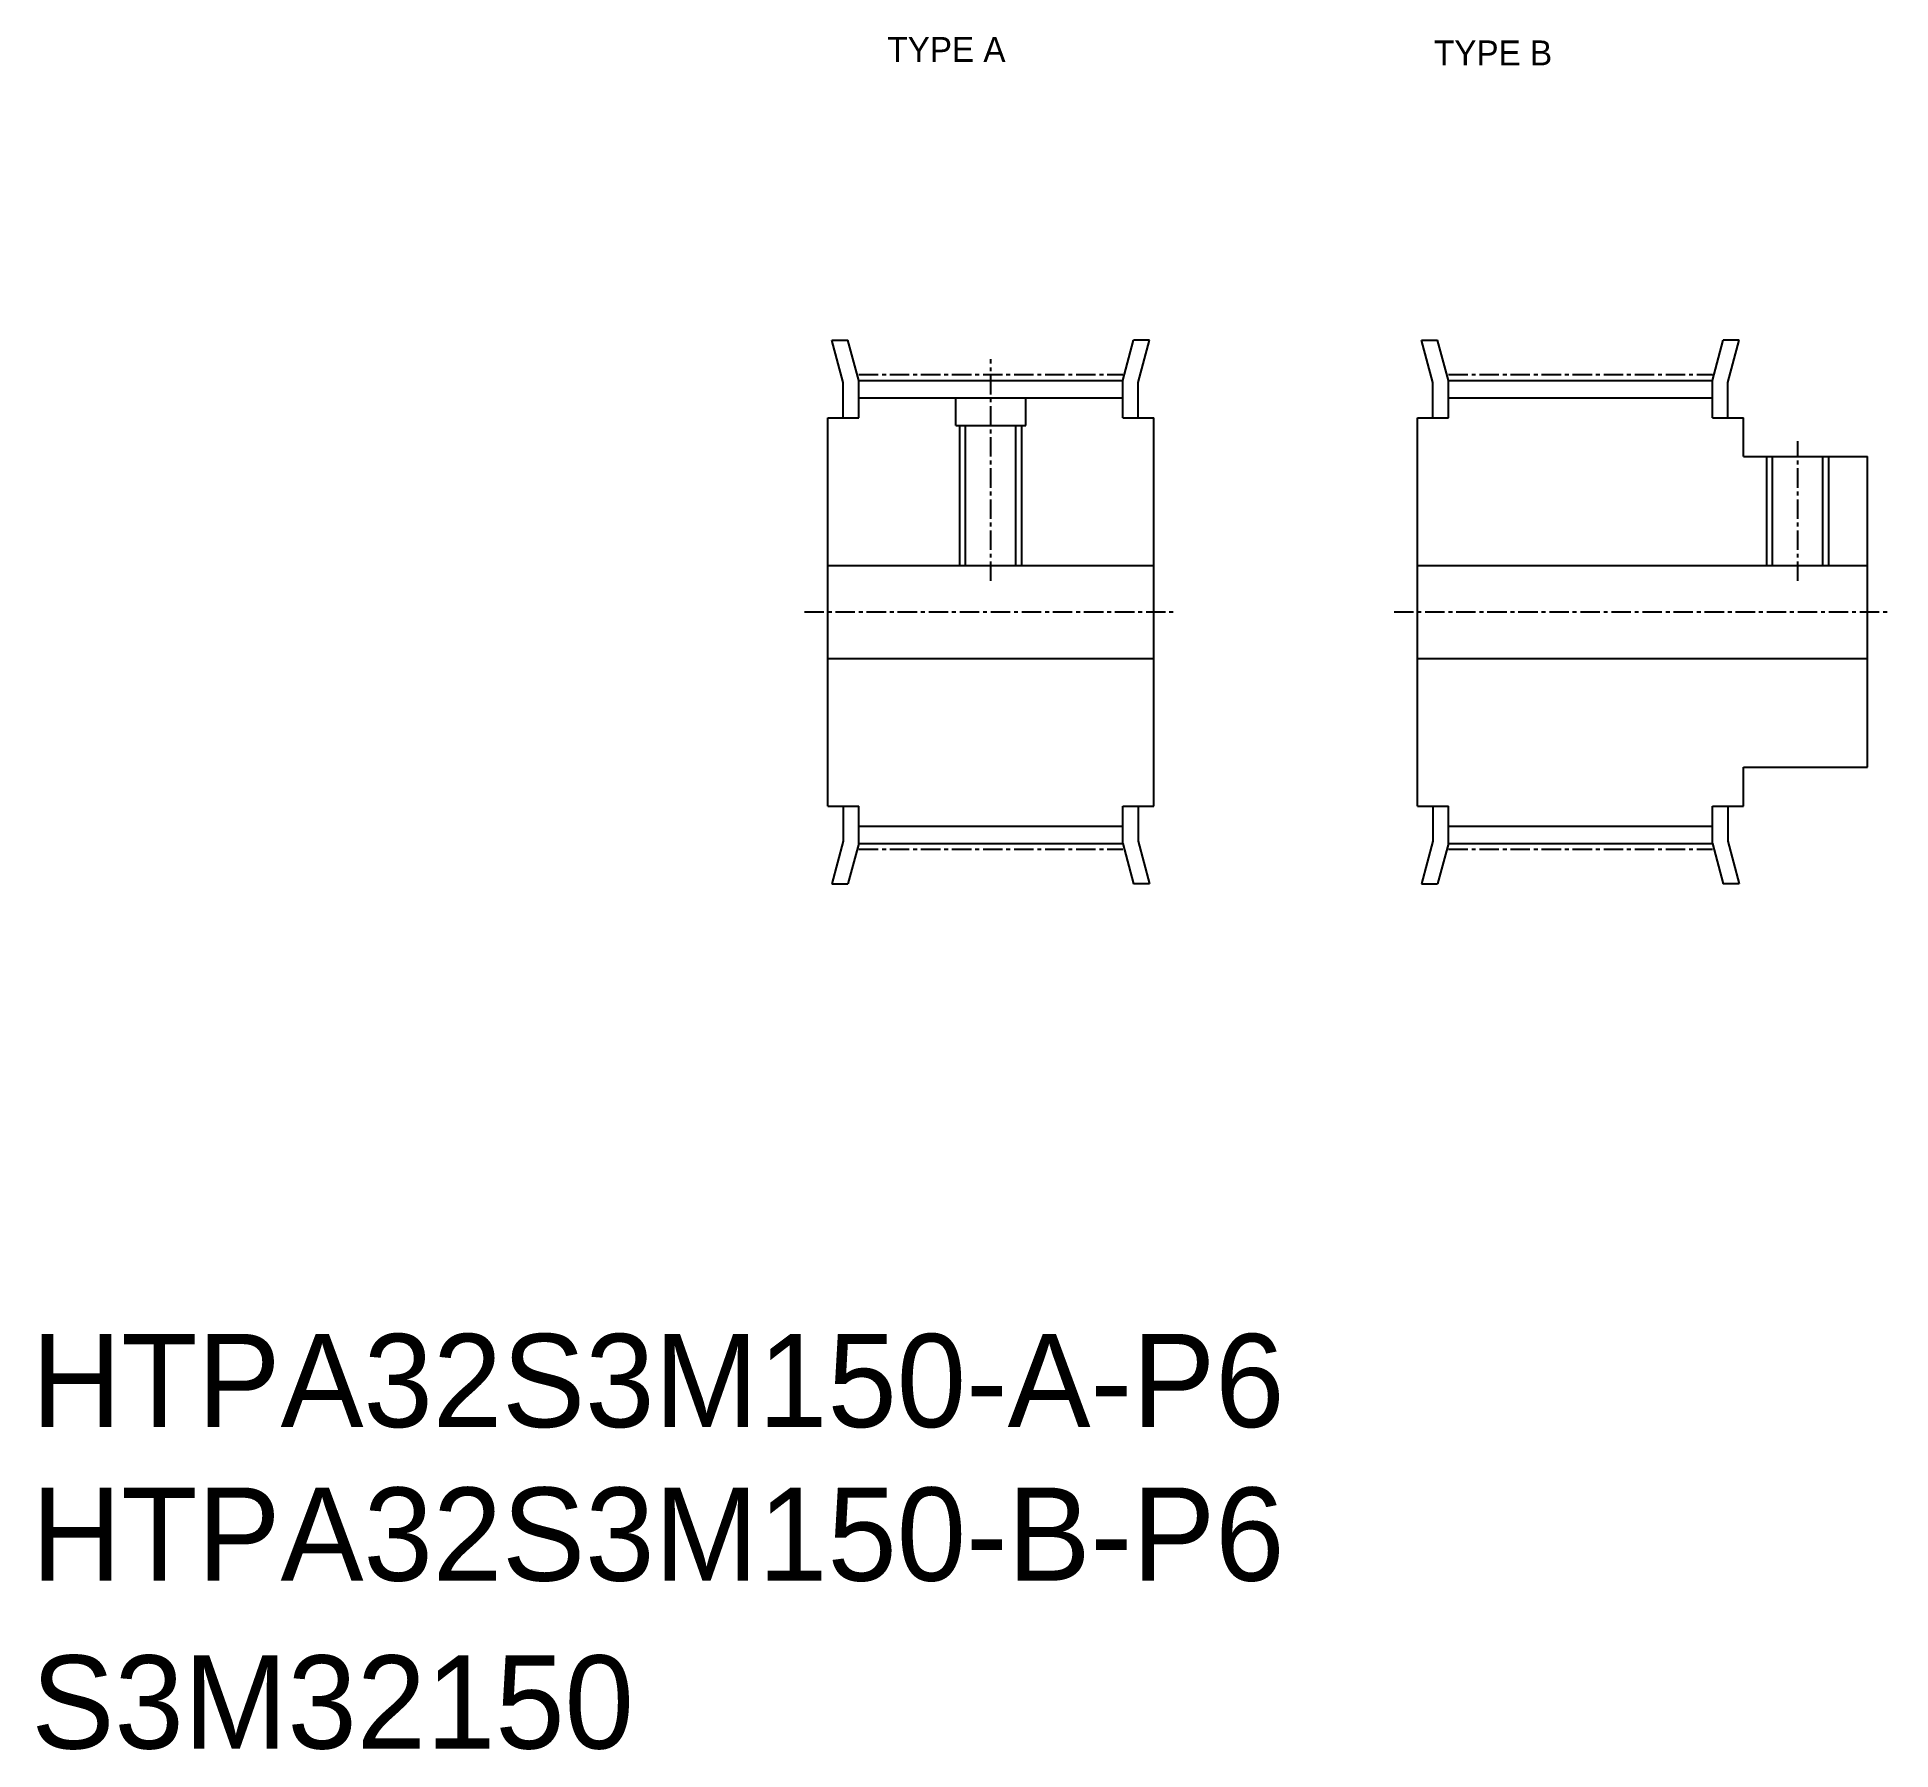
# Model space of a CAD drawing. Extents: x -286 to -166, y -61 to 49.
import ezdxf

# ---------------------------------------------------------------- set-up
doc = ezdxf.new("R2010")
doc.units = 0
doc.linetypes.add('CENTER', pattern=[2, 1.25, -0.25, 0.25, -0.25])
doc.linetypes.add('DASHED', pattern=[19.05, 12.7, -6.35])
doc.layers.get('0').update_dxf_attribs({"linetype": 'CONTINUOUS'})
doc.layers.add('CENTER', color=1, linetype='CENTER')

msp = doc.modelspace()

# ---------------------------------------------------------------- linework, layer by layer
for p, q in [((-233.69, 27.15), (-234.42, 29.88)), ((-234.42, 29.88), (-233.39, 29.88)), ((-232.69, 27.28), (-233.39, 29.88)), ((-215.69, 27.28), (-214.99, 29.88)), ((-213.96, 29.88), (-214.99, 29.88)), ((-214.69, 27.15), (-213.96, 29.88)), ((-195.71, 27.15), (-196.44, 29.88)), ((-196.44, 29.88), (-195.41, 29.88)), ((-194.71, 27.28), (-195.41, 29.88)), ((-177.71, 27.28), (-177.01, 29.88)), ((-175.98, 29.88), (-177.01, 29.88)), ((-176.71, 27.15), (-175.98, 29.88)), ((-233.69, 24.88), (-233.69, 27.15)), ((-232.69, 27.28), (-215.69, 27.28)), ((-232.69, 24.88), (-232.69, 27.28)), ((-215.69, 24.88), (-215.69, 27.28)), ((-214.69, 24.88), (-214.69, 27.15)), ((-195.71, 24.88), (-195.71, 27.15)), ((-194.71, 27.28), (-177.71, 27.28)), ((-194.71, 24.88), (-194.71, 27.28)), ((-177.71, 24.88), (-177.71, 27.28)), ((-176.71, 24.88), (-176.71, 27.15)), ((-232.69, 26.17), (-215.69, 26.17)), ((-194.71, 26.17), (-177.71, 26.17)), ((-234.69, -0.12), (-234.69, 24.88)), ((-234.69, 24.88), (-232.69, 24.88)), ((-215.69, 24.88), (-213.69, 24.88)), ((-213.69, -0.12), (-213.69, 24.88)), ((-196.71, -0.12), (-196.71, 24.88)), ((-196.71, 24.88), (-194.71, 24.88)), ((-177.71, 24.88), (-175.71, 24.88)), ((-175.71, 22.38), (-175.71, 24.88)), ((-175.71, 22.38), (-167.71, 22.38)), ((-167.71, 2.38), (-167.71, 22.38)), ((-234.69, 15.38), (-213.69, 15.38)), ((-196.71, 15.38), (-167.71, 15.38)), ((-234.69, 9.38), (-213.69, 9.38)), ((-196.71, 9.38), (-167.71, 9.38)), ((-175.71, 2.38), (-167.71, 2.38)), ((-175.71, -0.12), (-175.71, 2.38)), ((-234.69, -0.12), (-232.69, -0.12)), ((-233.69, -0.12), (-233.69, -2.39)), ((-232.69, -2.52), (-232.69, -0.12)), ((-215.69, -0.12), (-213.69, -0.12)), ((-215.69, -2.52), (-215.69, -0.12)), ((-214.69, -0.12), (-214.69, -2.39)), ((-196.71, -0.12), (-194.71, -0.12)), ((-195.71, -0.12), (-195.71, -2.39)), ((-194.71, -2.52), (-194.71, -0.12)), ((-177.71, -0.12), (-175.71, -0.12)), ((-177.71, -2.52), (-177.71, -0.12)), ((-176.71, -0.12), (-176.71, -2.39)), ((-232.69, -1.41), (-215.69, -1.41)), ((-194.71, -1.41), (-177.71, -1.41)), ((-233.69, -2.39), (-234.42, -5.12)), ((-232.69, -2.52), (-233.39, -5.12)), ((-232.87, -3.17), (-232.87, -3.17)), ((-232.69, -2.52), (-215.69, -2.52)), ((-215.69, -2.52), (-214.99, -5.12)), ((-214.69, -2.39), (-213.96, -5.12)), ((-195.71, -2.39), (-196.44, -5.12)), ((-194.71, -2.52), (-195.41, -5.12)), ((-194.71, -2.52), (-177.71, -2.52)), ((-177.71, -2.52), (-177.01, -5.12)), ((-176.71, -2.39), (-175.98, -5.12)), ((-233.04, -3.82), (-233.04, -3.82)), ((-234.42, -5.12), (-233.39, -5.12)), ((-213.96, -5.12), (-214.99, -5.12)), ((-196.44, -5.12), (-195.41, -5.12)), ((-175.98, -5.12), (-177.01, -5.12))]:
    msp.add_line(p, q)
at = {"color": 3, "linetype": 'DASHED'}
for p, q in [((-226.44, 24.38), (-226.44, 26.17)), ((-221.94, 24.38), (-221.94, 26.17)), ((-226.44, 24.38), (-221.94, 24.38)), ((-226.19, 15.38), (-226.19, 24.38)), ((-225.81, 15.38), (-225.81, 24.38)), ((-222.57, 15.38), (-222.57, 24.38)), ((-222.19, 15.38), (-222.19, 24.38)), ((-174.21, 15.38), (-174.21, 22.38)), ((-173.83, 15.38), (-173.83, 22.38)), ((-170.59, 15.38), (-170.59, 22.38)), ((-170.21, 15.38), (-170.21, 22.38))]:
    msp.add_line(p, q, dxfattribs=at)
at = {"layer": 'CENTER', "color": 1, "linetype": 'CENTER'}
for p, q in [((-232.69, 27.66), (-215.69, 27.66)), ((-224.19, 14.38), (-224.19, 28.66)), ((-194.71, 27.66), (-177.71, 27.66)), ((-172.21, 14.38), (-172.21, 23.38)), ((-236.19, 12.38), (-212.19, 12.38)), ((-198.21, 12.38), (-166.21, 12.38)), ((-232.69, -2.9), (-215.69, -2.9)), ((-194.71, -2.9), (-177.71, -2.9))]:
    msp.add_line(p, q, dxfattribs=at)

# ---------------------------------------------------------------- texts
for s, p in [('TYPE A', (-230.85, 47.8)), ('TYPE B', (-195.64, 47.58))]:
    msp.add_text(s, height=1.6).set_placement(p)
at = {"color": 7, "linetype": 'CONTINUOUS'}
for s, p in [('HTPA32S3M150-A-P6', (-285.99, -40.11)), ('HTPA32S3M150-B-P6', (-285.99, -50)), ('S3M32150', (-285.99, -60.81))]:
    msp.add_text(s, height=6, dxfattribs=at).set_placement(p)

doc.saveas('drawing.dxf')
